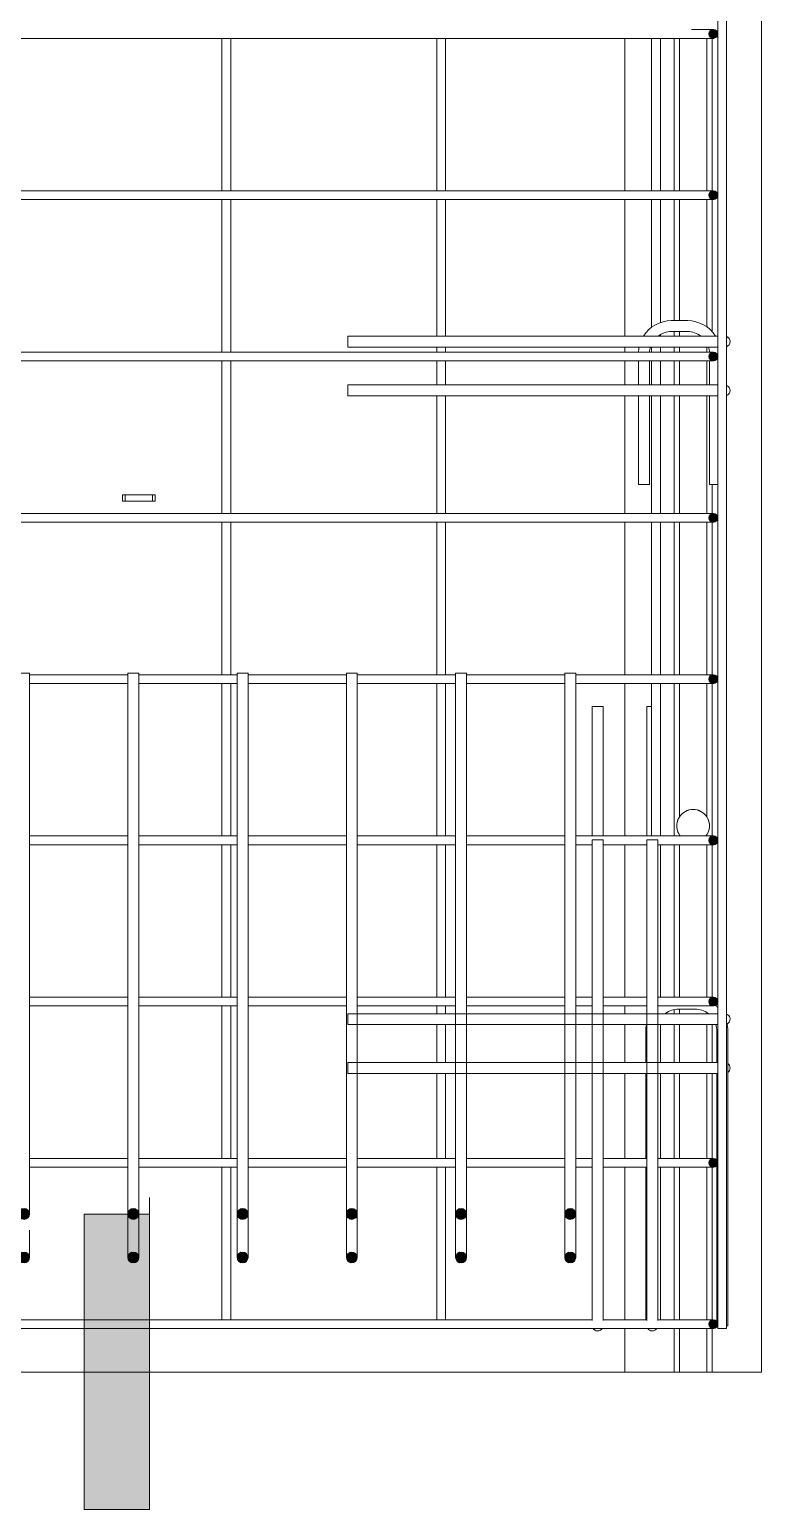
# Model space of a CAD drawing. Header units: millimetres. Extents: x 5559 to 16882, y -798 to 6095.
# Drawn here: x 8602 to 9272, y -326 to 1029 of the extents above; entities that cross this region are included whole.
import ezdxf

# ---------------------------------------------------------------- set-up
doc = ezdxf.new("R2010")
doc.units = ezdxf.units.MM
for name, color, linetype, lineweight in [('A-GENM', 13, 'Continuous', 18), ('A-WALL', 113, 'Continuous', 18), ('G-ANNO-SYMB', 111, 'Continuous', 9), ('S-RBAR', 171, 'Continuous', 18)]:
    doc.layers.add(name, color=color, linetype=linetype, lineweight=lineweight)

# ---------------------------------------------------------------- blocks, each defined once
blk = doc.blocks.new('RR spread anchor face based - RR-SA-1_4-160-295894-Elevation Front Copy 1')
at = {"layer": 'A-GENM'}
for p, q in [((8687.5, 603), (8690, 603)), ((8687.5, 597), (8687.5, 603)), ((8690, 597), (8687.5, 597)), ((8690, 603), (8715, 603)), ((8690, 597), (8690, 603)), ((8715, 597), (8690, 597)), ((8715, 603), (8717.5, 603)), ((8715, 597), (8715, 603)), ((8717.5, 597), (8715, 597)), ((8717.5, 603), (8717.5, 597))]:
    blk.add_line(p, q, dxfattribs=at)
blk = doc.blocks.new('Detail View - M_Section Tail - Filled Horizontal-15349-Elevation Front Copy 1')
at = {"layer": 'G-ANNO-SYMB'}
blk.add_hatch(color=256, dxfattribs=at).paths.add_polyline_path([(8652.3, -55.5), (8712.3, -55.5), (8712.3, -325.5), (8652.3, -325.5)])
for p, q in [((8652.3, -55.5), (8652.3, -325.5)), ((8712.3, -55.5), (8652.3, -55.5)), ((8712.3, -325.5), (8712.3, -55.5)), ((8652.3, -325.5), (8712.3, -325.5))]:
    blk.add_line(p, q, dxfattribs=at)

msp = doc.modelspace()

# ---------------------------------------------------------------- hatches: boundary and pattern name
at = {"layer": 'S-RBAR'}
h = msp.add_hatch(color=256, dxfattribs=at)
edge = h.paths.add_edge_path()
edge.add_arc((9228.37808, 1024.67188), 4, 0, 360)
for points in [[(9228.37808, 1020.67188), (9232.18231, 1023.43581), (9230.72922, 1027.90795), (9226.02694, 1027.90795), (9224.57385, 1023.43581)], [(9228.37808, 873.08789), (9232.18231, 875.85183), (9230.72922, 880.32396), (9226.02694, 880.32396), (9224.57385, 875.85183)], [(9228.37808, 725.50391), (9232.18231, 728.26784), (9230.72922, 732.73998), (9226.02694, 732.73998), (9224.57385, 728.26784)], [(9228.37808, 577.91992), (9232.18231, 580.68386), (9230.72922, 585.15599), (9226.02694, 585.15599), (9224.57385, 580.68386)], [(9228.37808, 430.33594), (9232.18231, 433.09987), (9230.72922, 437.57201), (9226.02694, 437.57201), (9224.57385, 433.09987), (9226.61908, 431.61393)], [(9228.37808, 282.75195), (9232.18231, 285.51589), (9230.72922, 289.98802), (9226.02694, 289.98802), (9224.57385, 285.51589)], [(9228.37808, 135.16797), (9232.18231, 137.9319), (9230.72922, 142.40404), (9226.02694, 142.40404), (9224.57385, 137.9319)], [(9228.37808, -12.41602), (9232.18231, -9.65208), (9230.72922, -5.17995), (9226.02694, -5.17995), (9224.57385, -9.65208)], [(8695.83299, -59.90642), (8701.42316, -58.09006), (8701.42316, -52.21221), (8695.83299, -50.39585), (8692.37808, -55.15114)], [(8795.83299, -59.90642), (8801.42316, -58.09006), (8801.42316, -52.21221), (8795.83299, -50.39585), (8792.37808, -55.15114)], [(8895.83299, -59.90642), (8901.42316, -58.09006), (8901.42316, -52.21221), (8895.83299, -50.39585), (8892.37808, -55.15114)], [(8995.83299, -59.90642), (9001.42316, -58.09006), (9001.42316, -52.21221), (8995.83299, -50.39585), (8992.37808, -55.15114)], [(9095.83299, -59.90642), (9101.42316, -58.09006), (9101.42316, -52.21221), (9095.83299, -50.39585), (9092.37808, -55.15114), (9094.25541, -57.73506)], [(8695.83299, -99.77484), (8701.42316, -97.95848), (8701.42316, -92.08063), (8695.83299, -90.26427), (8692.37808, -95.01956), (8695.49064, -99.30363)], [(8795.83299, -99.77484), (8801.42316, -97.95848), (8801.42316, -92.08063), (8795.83299, -90.26427), (8792.37808, -95.01956), (8795.49064, -99.30363)], [(8895.83299, -99.77484), (8901.42316, -97.95848), (8901.42316, -92.08063), (8895.83299, -90.26427), (8892.37808, -95.01956), (8895.49064, -99.30363)], [(8995.83299, -99.77484), (9001.42316, -97.95848), (9001.42316, -92.08063), (8995.83299, -90.26427), (8992.37808, -95.01956), (8995.49064, -99.30363)], [(9095.83299, -99.77484), (9101.42316, -97.95848), (9101.42316, -92.08063), (9095.83299, -90.26427), (9092.37808, -95.01956), (9095.49064, -99.30363)], [(9228.37808, -160), (9232.18231, -157.23607), (9230.72922, -152.76393), (9226.02694, -152.76393), (9224.57385, -157.23607)]]:
    msp.add_hatch(color=256, dxfattribs=at).paths.add_polyline_path(points)
h = msp.add_hatch(color=256, dxfattribs=at)
edge = h.paths.add_edge_path()
edge.add_arc((9228.37808, 877.08789), 4, 0, 360)
h = msp.add_hatch(color=256, dxfattribs=at)
edge = h.paths.add_edge_path()
edge.add_arc((9228.37808, 729.50391), 4, 0, 360)
h = msp.add_hatch(color=256, dxfattribs=at)
edge = h.paths.add_edge_path()
edge.add_arc((9228.37808, 581.91992), 4, 0, 360)
h = msp.add_hatch(color=256, dxfattribs=at)
edge = h.paths.add_edge_path()
edge.add_arc((9228.37808, 434.33594), 4, 0, 360)
h = msp.add_hatch(color=256, dxfattribs=at)
edge = h.paths.add_edge_path()
edge.add_arc((9228.37808, 286.75195), 4, 0, 360)
h = msp.add_hatch(color=256, dxfattribs=at)
edge = h.paths.add_edge_path()
edge.add_arc((9228.37808, 139.16797), 4, 0, 360)
h = msp.add_hatch(color=256, dxfattribs=at)
edge = h.paths.add_edge_path()
edge.add_arc((9228.37808, -8.41602), 4, 0, 360)
h = msp.add_hatch(color=256, dxfattribs=at)
edge = h.paths.add_edge_path()
edge.add_arc((8597.37808, -55.15114), 5, 0, 360)
h = msp.add_hatch(color=256, dxfattribs=at)
edge = h.paths.add_edge_path()
edge.add_arc((8697.37808, -55.15114), 5, 0, 360)
h = msp.add_hatch(color=256, dxfattribs=at)
edge = h.paths.add_edge_path()
edge.add_arc((8797.37808, -55.15114), 5, 0, 360)
h = msp.add_hatch(color=256, dxfattribs=at)
edge = h.paths.add_edge_path()
edge.add_arc((8897.37808, -55.15114), 5, 0, 360)
h = msp.add_hatch(color=256, dxfattribs=at)
edge = h.paths.add_edge_path()
edge.add_arc((8997.37808, -55.15114), 5, 0, 360)
h = msp.add_hatch(color=256, dxfattribs=at)
edge = h.paths.add_edge_path()
edge.add_arc((9097.37808, -55.15114), 5, 0, 360)
h = msp.add_hatch(color=256, dxfattribs=at)
edge = h.paths.add_edge_path()
edge.add_arc((8597.37808, -95.01956), 5, 0, 360)
h = msp.add_hatch(color=256, dxfattribs=at)
edge = h.paths.add_edge_path()
edge.add_arc((8697.37808, -95.01956), 5, 0, 360)
h = msp.add_hatch(color=256, dxfattribs=at)
edge = h.paths.add_edge_path()
edge.add_arc((8797.37808, -95.01956), 5, 0, 360)
h = msp.add_hatch(color=256, dxfattribs=at)
edge = h.paths.add_edge_path()
edge.add_arc((8897.37808, -95.01956), 5, 0, 360)
h = msp.add_hatch(color=256, dxfattribs=at)
edge = h.paths.add_edge_path()
edge.add_arc((8997.37808, -95.01956), 5, 0, 360)
h = msp.add_hatch(color=256, dxfattribs=at)
edge = h.paths.add_edge_path()
edge.add_arc((9097.37808, -95.01956), 5, 0, 360)
h = msp.add_hatch(color=256, dxfattribs=at)
edge = h.paths.add_edge_path()
edge.add_arc((9228.37808, -156), 4, 0, 360)

# ---------------------------------------------------------------- linework, layer by layer
at = {"layer": 'A-WALL'}
for p, q in [((9272.38409, 3000), (9272.38409, -200)), ((9147.38409, 881.08789), (9147.38409, 1020.67188)), ((9192.38409, 881.08789), (9192.38409, 1020.67188)), ((9197.38349, 1020.67188), (9197.38349, 881.08789)), ((9222.38349, 881.08789), (9222.38349, 1020.67188)), ((9227.38409, 1020.67188), (9227.38409, 881.08789)), ((9147.38409, 748.12018), (9147.38409, 873.08789)), ((9192.38409, 762.32125), (9192.38409, 873.08789)), ((9197.38349, 873.08789), (9197.38349, 762.32125)), ((9222.38349, 756.37406), (9222.38349, 873.08789)), ((9227.38409, 873.08789), (9227.38409, 751.84032)), ((9192.38409, 748.12018), (9192.38409, 752.32125)), ((9197.38349, 752.32125), (9197.38349, 748.12018)), ((9147.38409, 733.50391), (9147.38409, 738.12018)), ((9192.38409, 733.50391), (9192.38409, 738.12018)), ((9197.38349, 738.12018), (9197.38349, 733.50391)), ((9222.38349, 733.50391), (9222.38349, 738.12018)), ((9147.38409, 703.44286), (9147.38409, 725.50391)), ((9192.38409, 703.44286), (9192.38409, 725.50391)), ((9197.38349, 725.50391), (9197.38349, 703.44286)), ((9222.38349, 703.44286), (9222.38349, 725.50391)), ((9147.38409, 585.91992), (9147.38409, 693.44286)), ((9192.38409, 585.91992), (9192.38409, 693.44286)), ((9197.38349, 693.44286), (9197.38349, 585.91992)), ((9222.38349, 585.91992), (9222.38349, 693.44286)), ((9227.38409, 612.32125), (9227.38409, 585.91992)), ((9147.38409, 438.33594), (9147.38409, 577.91992)), ((9192.38409, 438.33594), (9192.38409, 577.91992)), ((9197.38349, 577.91992), (9197.38349, 438.33594)), ((9222.38349, 438.33594), (9222.38349, 577.91992)), ((9227.38409, 577.91992), (9227.38409, 438.33594)), ((9147.38409, 290.75195), (9147.38409, 430.33594)), ((9192.38409, 290.75195), (9192.38409, 430.33594)), ((9197.38349, 430.33594), (9197.38349, 308.29156)), ((9222.38349, 308.29156), (9222.38349, 430.33594)), ((9227.38409, 430.33594), (9227.38409, 290.75195)), ((9197.38349, 291.70844), (9197.38349, 290.75195)), ((9222.38349, 290.75195), (9222.38349, 291.70844)), ((9147.38409, 143.16797), (9147.38409, 282.75195)), ((9192.38409, 143.16797), (9192.38409, 282.75195)), ((9197.38349, 282.75195), (9197.38349, 143.16797)), ((9222.38349, 143.16797), (9222.38349, 282.75195)), ((9227.38409, 282.75195), (9227.38409, 143.16797)), ((9147.38409, 128.12018), (9147.38409, 135.16797)), ((9192.38409, 128.12018), (9192.38409, 131.77094)), ((9197.38349, 132.32125), (9197.38349, 128.12018)), ((9222.38349, 128.12018), (9222.38349, 129.01252)), ((9147.38409, 83.44286), (9147.38409, 118.12018)), ((9192.38409, 83.44286), (9192.38409, 118.12018)), ((9197.38349, 118.12018), (9197.38349, 83.44286)), ((9222.38349, 83.44286), (9222.38349, 118.12018)), ((9227.38409, 118.12018), (9227.38409, 83.44286)), ((9147.38409, -4.41602), (9147.38409, 73.44286)), ((9192.38409, -4.41602), (9192.38409, 73.44286)), ((9197.38349, 73.44286), (9197.38349, -4.41602)), ((9222.38349, -4.41602), (9222.38349, 73.44286)), ((9227.38409, 73.44286), (9227.38409, -4.41602)), ((9147.38409, -152), (9147.38409, -12.41602)), ((9192.38409, -152), (9192.38409, -12.41602)), ((9197.38349, -12.41602), (9197.38349, -152)), ((9222.38349, -152), (9222.38349, -12.41602)), ((9227.38409, -12.41602), (9227.38409, -152)), ((9147.38409, -200), (9147.38409, -160)), ((9192.38409, -200), (9192.38409, -160)), ((9197.38349, -160), (9197.38349, -200)), ((9222.38349, -200), (9222.38349, -160)), ((9227.38409, -160), (9227.38409, -200)), ((6522.37307, -200), (9272.38409, -200))]:
    msp.add_line(p, q, dxfattribs=at)
at = {"layer": 'A-WALL', "flags": 128}
for points in [[(9197.38349, 308.29156), (9196.635, 307.03385), (9196.01263, 305.70917), (9195.52231, 304.33013), (9195.16871, 302.90986), (9194.95519, 301.46189), (9194.88379, 300)], [(9194.88379, 300), (9194.95519, 298.53811), (9195.16871, 297.09014), (9195.52231, 295.66987), (9196.01263, 294.29083), (9196.635, 292.96615), (9197.38349, 291.70844)], [(9224.88379, 300), (9224.81238, 301.46189), (9224.59881, 302.90986), (9224.24512, 304.33013), (9223.75468, 305.70917), (9223.13217, 307.03385), (9222.38349, 308.29156)], [(9222.38349, 291.70844), (9223.13217, 292.96615), (9223.75468, 294.29083), (9224.24512, 295.66987), (9224.59881, 297.09014), (9224.81238, 298.53811), (9224.88379, 300)]]:
    msp.add_lwpolyline(points, dxfattribs=at)
at = {"layer": 'A-WALL'}
for centre, start, end in [((9209.88349, 300), 33.55730976, 146.44269024), ((9209.87808, 300), 125.24692843, 133.6288477), ((9209.87808, 300), 105, 119.07958198), ((9209.87808, 300), 60.81218075, 75), ((9209.87808, 300), 46.21840685, 55.3700882), ((9209.87808, 300), 165.71191206, 180), ((9209.87808, 300), 180, 194.28808794), ((9209.87808, 300), 150.56643166, 163.1431314), ((9209.87808, 300), 140.20157178, 149.30703222), ((9209.87808, 300), 30.38673401, 40.37787985), ((9209.87808, 300), 15.25908708, 29.6843961), ((9209.87808, 300), 0, 14.66022938), ((9209.87808, 300), 345.33977062, 0), ((9209.87808, 300), 196.8568686, 209.43356834), ((9209.87808, 300), 210.69296778, 218.44030793), ((9209.88349, 300), 213.55730976, 218.38224995), ((9209.87808, 300), 321.55969207, 329.61326599), ((9209.88349, 300), 321.61775005, 326.44269024), ((9209.87808, 300), 330.3156039, 344.74091292)]:
    msp.add_arc(centre, 15, start, end, dxfattribs=at)
at = {"layer": 'G-ANNO-SYMB'}
msp.add_line((8712.27158, -40.169), (8712.27158, -55.52389), dxfattribs=at)
at = {"layer": 'S-RBAR'}
for p, q in [((9232.4319, -160), (9232.4319, 2960)), ((9240.4319, -160), (9240.4319, 2960)), ((6586.37808, 1020.67188), (9208.37808, 1020.67188)), ((8778.48982, 1020.67188), (8778.48982, 881.08789)), ((8786.48982, 1020.67188), (8786.48982, 881.08789)), ((8975.18213, 1020.67188), (8975.18213, 881.08789)), ((8983.18213, 1020.67188), (8983.18213, 881.08789)), ((9171.87444, 1020.67188), (9171.87444, 881.08789)), ((9179.87444, 1020.67188), (9179.87444, 881.08789)), ((9208.37808, 1028.67188), (9228.37808, 1028.67188)), ((9208.37808, 1020.67188), (9228.37808, 1020.67188)), ((9226.02694, 1027.90795), (9224.57385, 1023.43581)), ((9224.57385, 1023.43581), (9228.37808, 1020.67188)), ((9230.72922, 1027.90795), (9226.02694, 1027.90795)), ((9228.37808, 1020.67188), (9232.18231, 1023.43581)), ((9232.18231, 1023.43581), (9230.72922, 1027.90795)), ((6586.37808, 881.08789), (9208.37808, 881.08789)), ((9208.37808, 881.08789), (9228.37808, 881.08789)), ((9226.02694, 880.32396), (9224.57385, 875.85183)), ((9230.72922, 880.32396), (9226.02694, 880.32396)), ((9232.18231, 875.85183), (9230.72922, 880.32396)), ((6586.37808, 873.08789), (9208.37808, 873.08789)), ((8778.48982, 873.08789), (8778.48982, 733.50391)), ((8786.48982, 873.08789), (8786.48982, 733.50391)), ((8975.18213, 873.08789), (8975.18213, 748.12018)), ((8983.18213, 873.08789), (8983.18213, 748.12018)), ((9171.87444, 873.08789), (9171.87444, 756.00323)), ((9179.87444, 873.08789), (9179.87444, 760.37481)), ((9208.37808, 873.08789), (9228.37808, 873.08789)), ((9224.57385, 875.85183), (9228.37808, 873.08789)), ((9228.37808, 873.08789), (9232.18231, 875.85183)), ((9204.87027, 762.32125), (9189.87027, 762.32125)), ((9217.69342, 748.12018), (8893.69342, 748.12018)), ((8893.69342, 748.12018), (8893.69342, 738.12018)), ((9179.87444, 749.64176), (9179.87444, 748.12018)), ((9204.87027, 752.32125), (9189.87027, 752.32125)), ((9217.69342, 748.12018), (9232.93244, 748.12018)), ((6586.37808, 733.50391), (9208.37808, 733.50391)), ((9217.69342, 738.12018), (8893.69342, 738.12018)), ((8975.18213, 738.12018), (8975.18213, 733.50391)), ((8983.18213, 738.12018), (8983.18213, 733.50391)), ((9171.87444, 738.12018), (9171.87444, 733.50391)), ((9179.87444, 738.12018), (9179.87444, 733.50391)), ((9208.37808, 733.50391), (9228.37808, 733.50391)), ((9217.69342, 738.12018), (9232.93244, 738.12018)), ((9226.02694, 732.73998), (9224.57385, 728.26784)), ((9230.72922, 732.73998), (9226.02694, 732.73998)), ((9232.18231, 728.26784), (9230.72922, 732.73998)), ((6586.37808, 725.50391), (9208.37808, 725.50391)), ((8778.48982, 725.50391), (8778.48982, 585.91992)), ((8786.48982, 725.50391), (8786.48982, 585.91992)), ((8975.18213, 725.50391), (8975.18213, 703.44286)), ((8983.18213, 725.50391), (8983.18213, 703.44286)), ((9159.87027, 725.50391), (9159.87027, 703.44286)), ((9169.87027, 725.50391), (9169.87027, 703.44286)), ((9171.87444, 725.50391), (9171.87444, 703.44286)), ((9179.87444, 725.50391), (9179.87444, 703.44286)), ((9208.37808, 725.50391), (9228.37808, 725.50391)), ((9224.57385, 728.26784), (9228.37808, 725.50391)), ((9224.87027, 703.44286), (9224.87027, 725.50391)), ((9228.37808, 725.50391), (9232.18231, 728.26784)), ((9217.69342, 703.44286), (8893.69342, 703.44286)), ((8893.69342, 703.44286), (8893.69342, 693.44286)), ((9217.69342, 693.44286), (8893.69342, 693.44286)), ((8975.18213, 693.44286), (8975.18213, 585.91992)), ((8983.18213, 693.44286), (8983.18213, 585.91992)), ((9159.87027, 693.44286), (9159.87027, 612.32125)), ((9169.87027, 693.44286), (9169.87027, 612.32125)), ((9171.87444, 693.44286), (9171.87444, 585.91992)), ((9179.87444, 693.44286), (9179.87444, 585.91992)), ((9217.69342, 703.44286), (9232.93244, 703.44286)), ((9217.69342, 693.44286), (9232.93244, 693.44286)), ((9224.87027, 612.32125), (9224.87027, 693.44286)), ((9159.87027, 612.32125), (9169.87027, 612.32125)), ((9232.42727, 612.32125), (9224.87027, 612.32125)), ((6586.37808, 585.91992), (9208.37808, 585.91992)), ((9208.37808, 585.91992), (9228.37808, 585.91992)), ((9226.02694, 585.15599), (9224.57385, 580.68386)), ((9230.72922, 585.15599), (9226.02694, 585.15599)), ((9232.18231, 580.68386), (9230.72922, 585.15599)), ((6586.37808, 577.91992), (9208.37808, 577.91992)), ((8778.48982, 577.91992), (8778.48982, 438.33594)), ((8786.48982, 577.91992), (8786.48982, 438.33594)), ((8975.18213, 577.91992), (8975.18213, 438.33594)), ((8983.18213, 577.91992), (8983.18213, 438.33594)), ((9171.87444, 577.91992), (9171.87444, 438.33594)), ((9179.87444, 577.91992), (9179.87444, 438.33594)), ((9208.37808, 577.91992), (9228.37808, 577.91992)), ((9224.57385, 580.68386), (9228.37808, 577.91992)), ((9228.37808, 577.91992), (9232.18231, 580.68386)), ((8592.37808, 439.84886), (8602.37808, 439.84886)), ((8602.37808, 439.84886), (8602.37808, -30.15114)), ((8602.37808, 438.33594), (8692.37808, 438.33594)), ((8692.37808, 439.84886), (8692.37808, -30.15114)), ((8692.37808, 439.84886), (8702.37808, 439.84886)), ((8702.37808, 439.84886), (8702.37808, -30.15114)), ((8702.37808, 438.33594), (8792.37808, 438.33594)), ((8792.37808, 439.84886), (8792.37808, -30.15114)), ((8792.37808, 439.84886), (8802.37808, 439.84886)), ((8802.37808, 439.84886), (8802.37808, -30.15114)), ((8802.37808, 438.33594), (8892.37808, 438.33594)), ((8892.37808, 439.84886), (8892.37808, -30.15114)), ((8892.37808, 439.84886), (8902.37808, 439.84886)), ((8902.37808, 439.84886), (8902.37808, -30.15114)), ((8902.37808, 438.33594), (8992.37808, 438.33594)), ((8992.37808, 439.84886), (8992.37808, -30.15114)), ((8992.37808, 439.84886), (9002.37808, 439.84886)), ((9002.37808, 439.84886), (9002.37808, -30.15114)), ((9002.37808, 438.33594), (9092.37808, 438.33594)), ((9092.37808, 439.84886), (9092.37808, -30.15114)), ((9092.37808, 439.84886), (9102.37808, 439.84886)), ((9102.37808, 439.84886), (9102.37808, -30.15114)), ((9102.37808, 438.33594), (9208.37808, 438.33594)), ((9208.37808, 438.33594), (9228.37808, 438.33594)), ((9226.02694, 437.57201), (9224.57385, 433.09987)), ((9230.72922, 437.57201), (9226.02694, 437.57201)), ((9232.18231, 433.09987), (9230.72922, 437.57201)), ((8602.37808, 430.33594), (8692.37808, 430.33594)), ((8702.37808, 430.33594), (8792.37808, 430.33594)), ((8778.48982, 430.33594), (8778.48982, 290.75195)), ((8786.48982, 430.33594), (8786.48982, 290.75195)), ((8802.37808, 430.33594), (8892.37808, 430.33594)), ((8902.37808, 430.33594), (8992.37808, 430.33594)), ((8975.18213, 430.33594), (8975.18213, 290.75195)), ((8983.18213, 430.33594), (8983.18213, 290.75195)), ((9002.37808, 430.33594), (9092.37808, 430.33594)), ((9102.37808, 430.33594), (9208.37808, 430.33594)), ((9171.87444, 430.33594), (9171.87444, 290.75195)), ((9179.87444, 430.33594), (9179.87444, 290.75195)), ((9208.37808, 430.33594), (9228.37808, 430.33594)), ((9224.57385, 433.09987), (9226.61908, 431.61393)), ((9226.61908, 431.61393), (9228.37808, 430.33594)), ((9228.37808, 430.33594), (9232.18231, 433.09987)), ((9127.44911, 409.08863), (9117.44911, 409.08863)), ((9117.44911, 290.75195), (9117.44911, 409.08863)), ((9127.44911, 290.75195), (9127.44911, 409.08863)), ((9171.87444, 409.08863), (9167.44911, 409.08863)), ((9167.44911, 290.75195), (9167.44911, 409.08863)), ((8602.37808, 290.75195), (8692.37808, 290.75195)), ((8702.37808, 290.75195), (8792.37808, 290.75195)), ((8802.37808, 290.75195), (8892.37808, 290.75195)), ((8902.37808, 290.75195), (8992.37808, 290.75195)), ((9002.37808, 290.75195), (9092.37808, 290.75195)), ((9102.37808, 290.75195), (9208.37808, 290.75195)), ((9117.44911, 287.18186), (9117.44911, -132.17459)), ((9117.44911, 287.18186), (9127.44911, 287.18186)), ((9127.44911, 287.18186), (9127.44911, -132.17459)), ((9167.44911, 287.18186), (9167.44911, -132.17459)), ((9167.44911, 287.18186), (9177.44911, 287.18186)), ((9177.44911, 287.18186), (9177.44911, -132.17459)), ((9208.37808, 290.75195), (9228.37808, 290.75195)), ((9226.02694, 289.98802), (9224.57385, 285.51589)), ((9224.57385, 285.51589), (9228.37808, 282.75195)), ((9230.72922, 289.98802), (9226.02694, 289.98802)), ((9228.37808, 282.75195), (9232.18231, 285.51589)), ((9232.18231, 285.51589), (9230.72922, 289.98802)), ((8602.37808, 282.75195), (8692.37808, 282.75195)), ((8702.37808, 282.75195), (8792.37808, 282.75195)), ((8778.48982, 282.75195), (8778.48982, 143.16797)), ((8786.48982, 282.75195), (8786.48982, 143.16797)), ((8802.37808, 282.75195), (8892.37808, 282.75195)), ((8902.37808, 282.75195), (8992.37808, 282.75195)), ((8975.18213, 282.75195), (8975.18213, 143.16797)), ((8983.18213, 282.75195), (8983.18213, 143.16797)), ((9002.37808, 282.75195), (9092.37808, 282.75195)), ((9102.37808, 282.75195), (9117.44911, 282.75195)), ((9127.44911, 282.75195), (9167.44911, 282.75195)), ((9177.44911, 282.75195), (9208.37808, 282.75195)), ((9179.87444, 282.75195), (9179.87444, 143.16797)), ((9208.37808, 282.75195), (9228.37808, 282.75195)), ((8602.37808, 143.16797), (8692.37808, 143.16797)), ((8702.37808, 143.16797), (8792.37808, 143.16797)), ((8802.37808, 143.16797), (8892.37808, 143.16797)), ((8902.37808, 143.16797), (8992.37808, 143.16797)), ((9002.37808, 143.16797), (9092.37808, 143.16797)), ((9102.37808, 143.16797), (9117.44911, 143.16797)), ((9127.44911, 143.16797), (9167.44911, 143.16797)), ((9177.44911, 143.16797), (9208.37808, 143.16797)), ((9208.37808, 143.16797), (9228.37808, 143.16797)), ((9226.02694, 142.40404), (9224.57385, 137.9319)), ((9224.57385, 137.9319), (9228.37808, 135.16797)), ((9230.72922, 142.40404), (9226.02694, 142.40404)), ((9228.37808, 135.16797), (9232.18231, 137.9319)), ((9232.18231, 137.9319), (9230.72922, 142.40404)), ((8602.37808, 135.16797), (8692.37808, 135.16797)), ((8702.37808, 135.16797), (8792.37808, 135.16797)), ((8778.48982, 135.16797), (8778.48982, -4.41602)), ((8786.48982, 135.16797), (8786.48982, -4.41602)), ((8802.37808, 135.16797), (8892.37808, 135.16797)), ((9217.69342, 128.12018), (8893.69342, 128.12018)), ((8893.69342, 128.12018), (8893.69342, 118.12018)), ((8902.37808, 135.16797), (8992.37808, 135.16797)), ((8975.18213, 135.16797), (8975.18213, 128.12018)), ((8983.18213, 135.16797), (8983.18213, 128.12018)), ((9002.37808, 135.16797), (9092.37808, 135.16797)), ((9102.37808, 135.16797), (9117.44911, 135.16797)), ((9127.44911, 135.16797), (9167.44911, 135.16797)), ((9177.44911, 135.16797), (9208.37808, 135.16797)), ((9211.56345, 132.32125), (9196.56345, 132.32125)), ((9208.37808, 135.16797), (9228.37808, 135.16797)), ((9217.69342, 128.12018), (9232.93244, 128.12018)), ((9217.69342, 118.12018), (8893.69342, 118.12018)), ((8975.18213, 118.12018), (8975.18213, 83.44286)), ((8983.18213, 118.12018), (8983.18213, 83.44286)), ((9166.56345, 112.32125), (9166.56345, 83.44286)), ((9179.87444, 118.12018), (9179.87444, 83.44286)), ((9217.69342, 118.12018), (9232.93244, 118.12018)), ((9231.56345, 83.44286), (9231.56345, 112.32125)), ((9241.56345, -157.67875), (9241.56345, 112.32125)), ((9217.69342, 83.44286), (8893.69342, 83.44286)), ((8893.69342, 83.44286), (8893.69342, 73.44286)), ((9217.69342, 83.44286), (9232.93244, 83.44286)), ((9217.69342, 73.44286), (8893.69342, 73.44286)), ((8975.18213, 73.44286), (8975.18213, -4.41602)), ((8983.18213, 73.44286), (8983.18213, -4.41602)), ((9166.56345, 73.44286), (9166.56345, -4.41602)), ((9179.87444, 73.44286), (9179.87444, -4.41602)), ((9217.69342, 73.44286), (9232.93244, 73.44286)), ((9231.56345, -6.13728), (9231.56345, 73.44286)), ((8602.37808, -4.41602), (8692.37808, -4.41602)), ((8602.37808, -12.41602), (8692.37808, -12.41602)), ((8702.37808, -4.41602), (8792.37808, -4.41602)), ((8702.37808, -12.41602), (8792.37808, -12.41602)), ((8778.48982, -12.41602), (8778.48982, -152)), ((8786.48982, -12.41602), (8786.48982, -152)), ((8802.37808, -4.41602), (8892.37808, -4.41602)), ((8802.37808, -12.41602), (8892.37808, -12.41602)), ((8902.37808, -4.41602), (8992.37808, -4.41602)), ((8902.37808, -12.41602), (8992.37808, -12.41602)), ((8975.18213, -12.41602), (8975.18213, -152)), ((8983.18213, -12.41602), (8983.18213, -152)), ((9002.37808, -4.41602), (9092.37808, -4.41602)), ((9002.37808, -12.41602), (9092.37808, -12.41602)), ((9102.37808, -4.41602), (9117.44911, -4.41602)), ((9102.37808, -12.41602), (9117.44911, -12.41602)), ((9127.44911, -4.41602), (9167.44911, -4.41602)), ((9127.44911, -12.41602), (9167.44911, -12.41602)), ((9166.56345, -12.41602), (9166.56345, -152)), ((9177.44911, -4.41602), (9208.37808, -4.41602)), ((9177.44911, -12.41602), (9208.37808, -12.41602)), ((9179.87444, -12.41602), (9179.87444, -152)), ((9208.37808, -4.41602), (9228.37808, -4.41602)), ((9208.37808, -12.41602), (9228.37808, -12.41602)), ((9226.02694, -5.17995), (9224.57385, -9.65208)), ((9224.57385, -9.65208), (9228.37808, -12.41602)), ((9230.72922, -5.17995), (9226.02694, -5.17995)), ((9228.37808, -12.41602), (9232.18231, -9.65208)), ((9232.18231, -9.65208), (9230.72922, -5.17995)), ((9231.56345, -153.72126), (9231.56345, -10.69475)), ((8602.37808, -30.15114), (8602.37808, -55.15114)), ((8692.37808, -30.15114), (8692.37808, -55.15114)), ((8702.37808, -30.15114), (8702.37808, -55.15114)), ((8792.37808, -30.15114), (8792.37808, -55.15114)), ((8802.37808, -30.15114), (8802.37808, -55.15114)), ((8892.37808, -30.15114), (8892.37808, -55.15114)), ((8902.37808, -30.15114), (8902.37808, -55.15114)), ((8992.37808, -30.15114), (8992.37808, -55.15114)), ((9002.37808, -30.15114), (9002.37808, -55.15114)), ((9092.37808, -30.15114), (9092.37808, -55.15114)), ((9102.37808, -30.15114), (9102.37808, -55.15114)), ((8695.83299, -50.39585), (8692.37808, -55.15114)), ((8701.42316, -52.21221), (8695.83299, -50.39585)), ((8701.42316, -58.09006), (8701.42316, -52.21221)), ((8795.83299, -50.39585), (8792.37808, -55.15114)), ((8801.42316, -52.21221), (8795.83299, -50.39585)), ((8801.42316, -58.09006), (8801.42316, -52.21221)), ((8895.83299, -50.39585), (8892.37808, -55.15114)), ((8901.42316, -52.21221), (8895.83299, -50.39585)), ((8901.42316, -58.09006), (8901.42316, -52.21221)), ((8995.83299, -50.39585), (8992.37808, -55.15114)), ((9001.42316, -52.21221), (8995.83299, -50.39585)), ((9001.42316, -58.09006), (9001.42316, -52.21221)), ((9095.83299, -50.39585), (9092.37808, -55.15114)), ((9101.42316, -52.21221), (9095.83299, -50.39585)), ((9101.42316, -58.09006), (9101.42316, -52.21221)), ((8692.37808, -55.15114), (8695.83299, -59.90642)), ((8692.37808, -55.15114), (8692.37808, -70.01956)), ((8695.83299, -59.90642), (8701.42316, -58.09006)), ((8702.37808, -55.15114), (8702.37808, -70.01956)), ((8792.37808, -55.15114), (8795.83299, -59.90642)), ((8792.37808, -55.15114), (8792.37808, -70.01956)), ((8795.83299, -59.90642), (8801.42316, -58.09006)), ((8802.37808, -55.15114), (8802.37808, -70.01956)), ((8892.37808, -55.15114), (8895.83299, -59.90642)), ((8892.37808, -55.15114), (8892.37808, -70.01956)), ((8895.83299, -59.90642), (8901.42316, -58.09006)), ((8902.37808, -55.15114), (8902.37808, -70.01956)), ((8992.37808, -55.15114), (8995.83299, -59.90642)), ((8992.37808, -55.15114), (8992.37808, -70.01956)), ((8995.83299, -59.90642), (9001.42316, -58.09006)), ((9002.37808, -55.15114), (9002.37808, -70.01956)), ((9092.37808, -55.15114), (9094.25541, -57.73506)), ((9092.37808, -55.15114), (9092.37808, -70.01956)), ((9094.25541, -57.73506), (9095.83299, -59.90642)), ((9095.83299, -59.90642), (9101.42316, -58.09006)), ((9102.37808, -55.15114), (9102.37808, -70.01956)), ((8602.37808, -70.01956), (8602.37808, -95.01956)), ((8692.37808, -70.01956), (8692.37808, -95.01956)), ((8702.37808, -70.01956), (8702.37808, -95.01956)), ((8792.37808, -70.01956), (8792.37808, -95.01956)), ((8802.37808, -70.01956), (8802.37808, -95.01956)), ((8892.37808, -70.01956), (8892.37808, -95.01956)), ((8902.37808, -70.01956), (8902.37808, -95.01956)), ((8992.37808, -70.01956), (8992.37808, -95.01956)), ((9002.37808, -70.01956), (9002.37808, -95.01956)), ((9092.37808, -70.01956), (9092.37808, -95.01956)), ((9102.37808, -70.01956), (9102.37808, -95.01956)), ((8695.83299, -90.26427), (8692.37808, -95.01956)), ((8701.42316, -92.08063), (8695.83299, -90.26427)), ((8701.42316, -97.95848), (8701.42316, -92.08063)), ((8795.83299, -90.26427), (8792.37808, -95.01956)), ((8801.42316, -92.08063), (8795.83299, -90.26427)), ((8801.42316, -97.95848), (8801.42316, -92.08063)), ((8895.83299, -90.26427), (8892.37808, -95.01956)), ((8901.42316, -92.08063), (8895.83299, -90.26427)), ((8901.42316, -97.95848), (8901.42316, -92.08063)), ((8995.83299, -90.26427), (8992.37808, -95.01956)), ((9001.42316, -92.08063), (8995.83299, -90.26427)), ((9001.42316, -97.95848), (9001.42316, -92.08063)), ((9095.83299, -90.26427), (9092.37808, -95.01956)), ((9101.42316, -92.08063), (9095.83299, -90.26427)), ((9101.42316, -97.95848), (9101.42316, -92.08063)), ((8692.37808, -95.01956), (8695.49064, -99.30363)), ((8695.49064, -99.30363), (8695.83299, -99.77484)), ((8695.83299, -99.77484), (8701.42316, -97.95848)), ((8792.37808, -95.01956), (8795.49064, -99.30363)), ((8795.49064, -99.30363), (8795.83299, -99.77484)), ((8795.83299, -99.77484), (8801.42316, -97.95848)), ((8892.37808, -95.01956), (8895.49064, -99.30363)), ((8895.49064, -99.30363), (8895.83299, -99.77484)), ((8895.83299, -99.77484), (8901.42316, -97.95848)), ((8992.37808, -95.01956), (8995.49064, -99.30363)), ((8995.49064, -99.30363), (8995.83299, -99.77484)), ((8995.83299, -99.77484), (9001.42316, -97.95848)), ((9092.37808, -95.01956), (9095.49064, -99.30363)), ((9095.49064, -99.30363), (9095.83299, -99.77484)), ((9095.83299, -99.77484), (9101.42316, -97.95848)), ((9117.44911, -152.73938), (9117.44911, -132.17459)), ((9127.44911, -152.73938), (9127.44911, -132.17459)), ((9167.44911, -152.73938), (9167.44911, -132.17459)), ((9177.44911, -152.73938), (9177.44911, -132.17459)), ((6586.37808, -152), (9117.44911, -152)), ((6586.37808, -160), (9208.37808, -160)), ((9127.44911, -152), (9167.44911, -152)), ((9177.44911, -152), (9208.37808, -152)), ((9208.37808, -152), (9228.37808, -152)), ((9208.37808, -160), (9228.37808, -160)), ((9226.02694, -152.76393), (9224.57385, -157.23607)), ((9224.57385, -157.23607), (9228.37808, -160)), ((9230.72922, -152.76393), (9226.02694, -152.76393)), ((9228.37808, -160), (9232.18231, -157.23607)), ((9232.18231, -157.23607), (9230.72922, -152.76393)), ((9232.42727, -157.67875), (9231.97525, -157.67875)), ((9240.4319, -160), (9232.4319, -160)), ((9241.56345, -157.67875), (9240.4319, -157.67875))]:
    msp.add_line(p, q, dxfattribs=at)
for centre, radius in [((9228.37808, 1024.67188), 4), ((9228.37808, 877.08789), 4), ((9228.37808, 729.50391), 4), ((9228.37808, 581.91992), 4), ((9228.37808, 434.33594), 4), ((9228.37808, 286.75195), 4), ((9228.37808, 139.16797), 4), ((9228.37808, -8.41602), 4), ((8597.37808, -55.15114), 5), ((8697.37808, -55.15114), 5), ((8797.37808, -55.15114), 5), ((8897.37808, -55.15114), 5), ((8997.37808, -55.15114), 5), ((9097.37808, -55.15114), 5), ((8597.37808, -95.01956), 5), ((8697.37808, -95.01956), 5), ((8797.37808, -95.01956), 5), ((8897.37808, -95.01956), 5), ((8997.37808, -95.01956), 5), ((9097.37808, -95.01956), 5), ((9228.37808, -156), 4)]:
    msp.add_circle(centre, radius, dxfattribs=at)
for centre, radius, start, end in [((9228.37808, 1024.67188), 4, 270, 90), ((9228.37808, 877.08789), 4, 270, 90), ((9189.87027, 732.32125), 30, 90, 148.07122571), ((9204.87027, 732.32125), 30, 31.92877429, 90), ((9189.87027, 732.32125), 20, 90, 127.18095642), ((9204.87027, 732.32125), 20, 52.81904358, 90), ((9238.69342, 743.12018), 5, 290.52757673, 69.47242327), ((9238.69342, 743.12018), 5, 30, 60), ((9189.87027, 732.32125), 30, 168.79733818, 177.71528241), ((9189.87027, 732.32125), 20, 163.06407734, 176.57292362), ((9204.87027, 732.32125), 20, 3.42707638, 16.93592266), ((9228.37808, 729.50391), 4, 270, 90), ((9238.69342, 743.12018), 5, 300, 330), ((9238.69342, 698.44286), 5, 290.52757673, 69.47242327), ((9238.69342, 698.44286), 5, 30, 60), ((9238.69342, 698.44286), 5, 300, 330), ((9228.37808, 581.91992), 4, 270, 90), ((9228.37808, 434.33594), 4, 270, 90), ((9228.37808, 286.75195), 4, 270, 90), ((9228.37808, 139.16797), 4, 270, 90), ((9211.56345, 112.32125), 30, 45.84347969, 51.46274342), ((9196.56345, 112.32125), 20, 90, 127.18095642), ((9211.56345, 112.32125), 20, 52.81904358, 90), ((9238.69342, 123.12018), 5, 294.31914363, 69.47242327), ((9238.69342, 123.12018), 5, 30, 60), ((9196.56345, 112.32125), 30, 168.79733818, 180), ((9211.56345, 112.32125), 20, 0, 16.93592266), ((9211.56345, 112.32125), 30, 0, 15), ((9238.69342, 123.12018), 5, 300, 330), ((9238.69342, 78.44286), 5, 30, 54.64010669), ((9238.69342, 78.44286), 5, 305.35989331, 54.64010669), ((9238.69342, 78.44286), 5, 305.35989331, 330), ((9228.37808, -8.41602), 4, 270, 90), ((8597.37808, -55.15114), 5, 180, 360), ((8697.37808, -55.15114), 5, 180, 360), ((8797.37808, -55.15114), 5, 180, 360), ((8897.37808, -55.15114), 5, 180, 360), ((8997.37808, -55.15114), 5, 180, 360), ((9097.37808, -55.15114), 5, 180, 360), ((8697.37808, -95.01956), 5, 180, 360), ((8797.37808, -95.01956), 5, 180, 360), ((8897.37808, -95.01956), 5, 180, 360), ((8997.37808, -95.01956), 5, 180, 360), ((9097.37808, -95.01956), 5, 180, 360), ((9122.44911, -157.17459), 5, 214.71366454, 325.28633546), ((9122.44911, -157.17459), 5, 214.71366454, 240), ((9122.44911, -157.17459), 5, 300, 325.28633546), ((9172.44911, -157.17459), 5, 214.71366454, 325.28633546), ((9172.44911, -157.17459), 5, 214.71366454, 240), ((9172.44911, -157.17459), 5, 300, 325.28633546), ((9228.37808, -156), 4, 270, 90)]:
    msp.add_arc(centre, radius, start, end, dxfattribs=at)

# ---------------------------------------------------------------- block references
at = {"layer": 'A-GENM'}
msp.add_blockref('RR spread anchor face based - RR-SA-1_4-160-295894-Elevation Front Copy 1', (0, 0), dxfattribs=at)
at = {"layer": 'G-ANNO-SYMB'}
msp.add_blockref('Detail View - M_Section Tail - Filled Horizontal-15349-Elevation Front Copy 1', (0, 0), dxfattribs=at)

doc.saveas('drawing.dxf')
